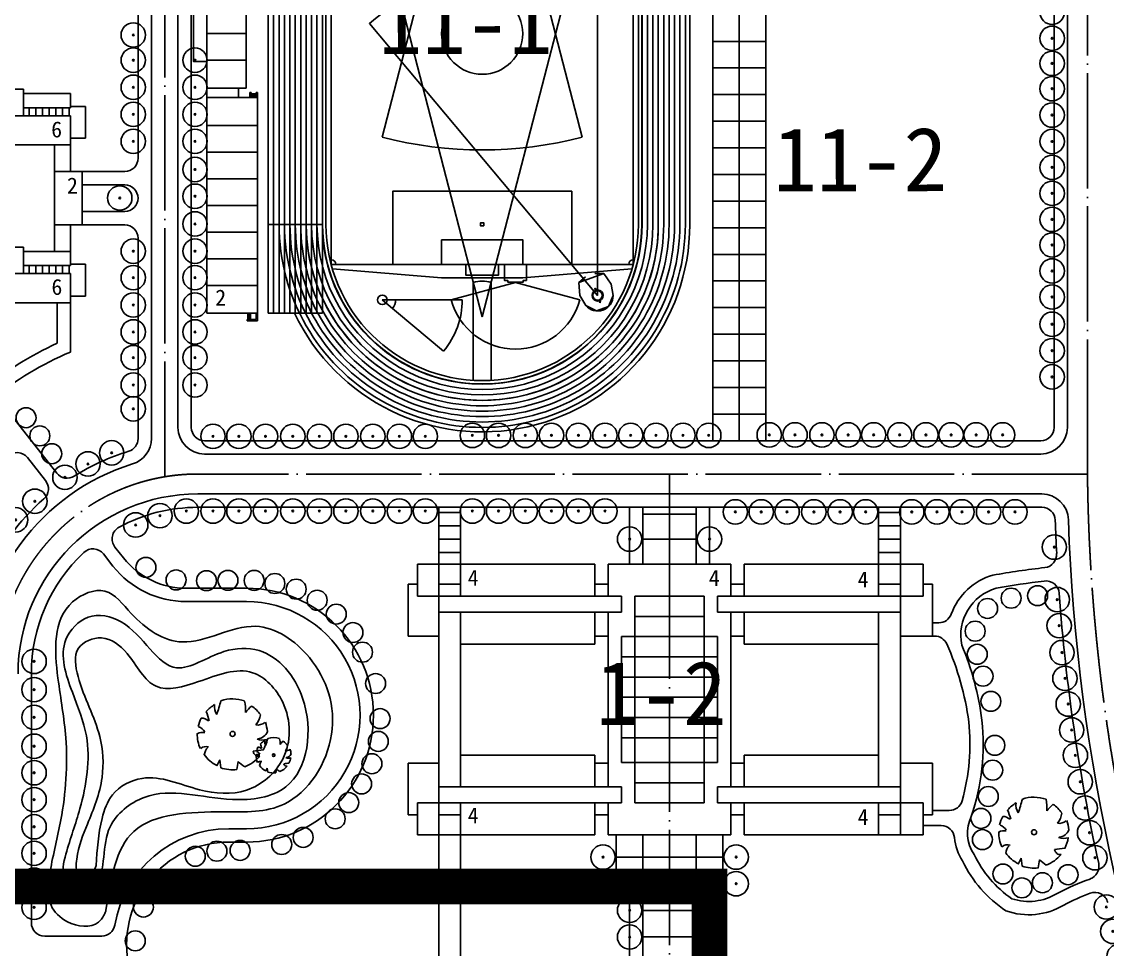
# Model space of a CAD drawing. Extents: x 38883873 to 41204444, y -39183004 to -36939090.
# Drawn here: x 39435874 to 39680428, y -37973120 to -37764092 of the extents above; entities that cross this region are included whole.
import ezdxf

# ---------------------------------------------------------------- set-up
doc = ezdxf.new("R2010")
doc.units = 0
doc.header["$LTSCALE"] = 1000
doc.header["$MEASUREMENT"] = 0
for name, pattern in [('CENT', [15, 13, -1, 0, -1]), ('DASH', [0.35, 0.25, -0.1]), ('DOTE', [2.42, 2, -0.2, 0.02, -0.2])]:
    doc.linetypes.add(name, pattern=pattern)
doc.layers.get('0').update_dxf_attribs({"linetype": 'CONTINUOUS'})
for name, color, linetype in [('1-CEG', 220, 'CONTINUOUS'), ('A-FACE', 4, 'CONTINUOUS'), ('A-LINE', 7, 'CONTINUOUS'), ('DOTE', 1, 'DOTE'), ('PUB_TEXT', 4, 'CONTINUOUS'), ('TREE1', 62, 'CONTINUOUS'), ('人行道', 251, 'CONTINUOUS'), ('体育场', 151, 'CONTINUOUS'), ('玻璃', 167, 'CONTINUOUS'), ('立面1', 131, 'CONTINUOUS'), ('等高线', 250, 'DASH'), ('范围', 7, 'CONTINUOUS'), ('道路中心线', 5, 'CENT')]:
    doc.layers.add(name, color=color, linetype=linetype)
doc.styles.add('-黑体', font='SIMHEI.TTF')
doc.styles.get("Standard").update_dxf_attribs({"font": 'SimSun.ttf', "height": 20})

# ---------------------------------------------------------------- blocks, each defined once
blk = doc.blocks.new('*X4')
at = {"color": 0}
for p, q in [((390976, 216500), (394636, 216500)), ((390976, 216000), (394636, 216000)), ((390976, 215500), (394636, 215500)), ((391250, 216250), (391000, 216250)), ((391250, 215750), (391000, 215750)), ((391250, 215250), (391000, 215250)), ((391625, 216250), (391375, 216250)), ((391625, 215750), (391375, 215750)), ((391625, 215250), (391375, 215250)), ((392000, 216250), (391750, 216250)), ((392000, 215750), (391750, 215750)), ((392000, 215250), (391750, 215250)), ((392375, 216250), (392125, 216250)), ((392375, 215750), (392125, 215750)), ((392375, 215250), (392125, 215250)), ((392750, 216250), (392500, 216250)), ((392750, 215750), (392500, 215750)), ((392750, 215250), (392500, 215250)), ((393125, 216250), (392875, 216250)), ((393125, 215750), (392875, 215750)), ((393125, 215250), (392875, 215250)), ((393500, 216250), (393250, 216250)), ((393500, 215750), (393250, 215750)), ((393500, 215250), (393250, 215250)), ((393875, 216250), (393625, 216250)), ((393875, 215750), (393625, 215750)), ((393875, 215250), (393625, 215250)), ((394250, 216250), (394000, 216250)), ((394250, 215750), (394000, 215750)), ((394250, 215250), (394000, 215250)), ((394625, 216250), (394375, 216250)), ((394625, 215750), (394375, 215750)), ((394625, 215250), (394375, 215250)), ((390976, 215000), (394636, 215000)), ((390976, 214500), (394636, 214500)), ((390976, 214000), (394636, 214000)), ((390976, 213500), (394636, 213500)), ((390976, 213000), (394636, 213000)), ((391250, 214750), (391000, 214750)), ((391250, 214250), (391000, 214250)), ((391250, 213750), (391000, 213750)), ((391250, 213250), (391000, 213250)), ((391625, 214750), (391375, 214750)), ((391625, 214250), (391375, 214250)), ((391625, 213750), (391375, 213750)), ((391625, 213250), (391375, 213250)), ((392000, 214750), (391750, 214750)), ((392000, 214250), (391750, 214250)), ((392000, 213750), (391750, 213750)), ((392000, 213250), (391750, 213250)), ((392375, 214750), (392125, 214750)), ((392375, 214250), (392125, 214250)), ((392375, 213750), (392125, 213750)), ((392375, 213250), (392125, 213250)), ((392750, 214750), (392500, 214750)), ((392750, 214250), (392500, 214250)), ((392750, 213750), (392500, 213750)), ((392750, 213250), (392500, 213250)), ((393125, 214750), (392875, 214750)), ((393125, 214250), (392875, 214250)), ((393125, 213750), (392875, 213750)), ((393125, 213250), (392875, 213250)), ((393500, 214750), (393250, 214750)), ((393500, 214250), (393250, 214250)), ((393500, 213750), (393250, 213750)), ((393500, 213250), (393250, 213250)), ((393875, 214750), (393625, 214750)), ((393875, 214250), (393625, 214250)), ((393875, 213750), (393625, 213750)), ((393875, 213250), (393625, 213250)), ((394250, 214750), (394000, 214750)), ((394250, 214250), (394000, 214250)), ((394250, 213750), (394000, 213750)), ((394250, 213250), (394000, 213250)), ((394625, 214750), (394375, 214750)), ((394625, 214250), (394375, 214250)), ((394625, 213750), (394375, 213750)), ((394625, 213250), (394375, 213250))]:
    blk.add_line(p, q, dxfattribs=at)
blk = doc.blocks.new('whuh')
at = {"layer": '体育场'}
for p, q in [((-297709, 1222780), (-297709, 1087780)), ((-297709, 1222780), (-286158, 1222780)), ((-297709, 1222780), (-297709, 1087780)), ((-296489, 1222780), (-296489, 1087780)), ((-295269, 1222780), (-295269, 1087780)), ((-294049, 1222780), (-294049, 1087780)), ((-292829, 1222780), (-292829, 1087780)), ((-291609, 1222780), (-291609, 1087780)), ((-290389, 1222780), (-290389, 1087780)), ((-289169, 1222780), (-289169, 1087780)), ((-287949, 1222780), (-287949, 1087780)), ((-286729, 1222780), (-286729, 1087780)), ((-285509, 1223581), (-285509, 1087780)), ((-227009, 1210760), (-240822, 1222302)), ((-285509, 1217780), (-297709, 1217780)), ((-272040, 1127427, 0), (-249506, 1214560, 0)), ((-249506, 1214560, 0), (-226972, 1127427, 0)), ((-227009, 1210760), (-245009, 1210723)), ((-285509, 1207780), (-297709, 1207780)), ((-258697, 1205760, 0), (-282986, 1203810, 0)), ((-240321, 1205760, 0), (-258697, 1205760, 0)), ((-216031, 1203807, 0), (-240321, 1205760, 0)), ((-283509, 1202760), (-283509, 1098760)), ((-215509, 1202760), (-283509, 1202760)), ((-215509, 1098760), (-215509, 1202760)), ((-213509, 1193740), (-213509, 1107780)), ((-212289, 1193740), (-212289, 1107780)), ((-211069, 1193740), (-211069, 1107780)), ((-209849, 1193740), (-209849, 1107780)), ((-208629, 1193740), (-208629, 1107780)), ((-207409, 1193740), (-207409, 1107780)), ((-206189, 1193740), (-206189, 1107780)), ((-204969, 1193740), (-204969, 1107780)), ((-203749, 1193740), (-203749, 1107780)), ((-202749, 1193740), (-202749, 1107780)), ((-272040, 1174093, 0), (-249506, 1086960, 0)), ((-249506, 1086960, 0), (-226972, 1174093, 0)), ((-285509, 1107780), (-297709, 1107780)), ((-295269, 1107780), (-285509, 1107780)), ((-284829, 1107780, 0), (-284829, 1107780, 0)), ((-283509, 1098760), (-215509, 1098760)), ((-283246, 1097737, 0), (-258697, 1095760, 0)), ((-258697, 1095760, 0), (-240321, 1095760, 0)), ((-240321, 1095760, 0), (-215772, 1097737, 0)), ((-227765, 1094681, 0), (-222126, 1096733, 0)), ((-227765, 1094681, 0), (-226231, 1095965, 0)), ((-272009, 1090760), (-254009, 1090797)), ((-272009, 1090760), (-258196, 1079218)), ((-297709, 1087780), (-291776, 1087780)), ((-291776, 1087780), (-285509, 1087780))]:
    blk.add_line(p, q, dxfattribs=at)
at = {"layer": '体育场', "elevation": 0}
for points in [[(-285509, 1193740), (-285509, 1107780, 1), (-213509, 1107780), (-213509, 1193740, 1)], [(-285459, 1193740), (-285459, 1107780, 1), (-213559, 1107780), (-213559, 1193740, 1)], [(-284709, 1193740), (-284709, 1107780, 1), (-214309, 1107780), (-214309, 1193740, 1)], [(-223509, 1171760, 0.176327), (-274932, 1153043), (-223509, 1091760)]]:
    blk.add_lwpolyline(points, format="xyb", close=True, dxfattribs=at)
for points in [[(-251509, 1228843), (-251509, 1206815, 0.1272161), (-247503, 1206815)], [(-264316, 1226993, 0.2473723), (-280533, 1218446, 0.1697297), (-289169, 1193740), (-289169, 1107780, 1), (-209849, 1107780), (-209849, 1193740)], [(-234702, 1226993), (-264316, 1226993, 0.1732643)], [(-209849, 1193740, 0.1697297), (-218485, 1218446, 0.2473723), (-234702, 1226993)], [(-221324, 1216110, 0.2527207), (-234702, 1223333), (-264316, 1223333, 0.2527207), (-277694, 1216110, 0.0154005), (-278309, 1215340, 0.1622777), (-285509, 1193740), (-285509, 1107780, 1), (-213509, 1107780), (-213509, 1193740)], [(-213509, 1193740, 0.1622777), (-220709, 1215340, 0.1622777)], [(-251509, 1072637), (-251509, 1094705, -0.1272161), (-247503, 1094705)]]:
    blk.add_lwpolyline(points, format="xyb", dxfattribs=at)
for points in [[(-247509, 1206815), (-247509, 1228843)], [(-248520, 1210742), (-263009, 1206860), (-277498, 1210742)], [(-253169, 1202760), (-253169, 1205200), (-245849, 1205200), (-245849, 1202760)], [(-229349, 1202760), (-229349, 1186260), (-269669, 1186260), (-269669, 1202760)], [(-240349, 1202760), (-240349, 1197260), (-258669, 1197260), (-258669, 1202760)], [(-240349, 1098760), (-240349, 1104260), (-258669, 1104260), (-258669, 1098760)], [(-227765, 1094681), (-227509, 1091760), (-226190, 1089510), (-223748, 1088268), (-221082, 1089239), (-220009, 1091760), (-220445, 1094331), (-222126, 1096733), (-224126, 1096731)], [(-227520, 1090778), (-242009, 1094660), (-256498, 1090778)], [(-247509, 1094705), (-247509, 1072637)], [(-223803, 1092787), (-224006, 1093346), (-224147, 1093294), (-223944, 1092735)], [(-223074, 1090785), (-222871, 1090226), (-223012, 1090174), (-223215, 1090733)]]:
    blk.add_lwpolyline(points, dxfattribs=at)
for points in [[(-258669, 1226993), (-255009, 1226993), (-255009, 1223333), (-258669, 1223333)], [(-239509, 1095160), (-239509, 1098760), (-244509, 1098760), (-244509, 1095160), (-243759, 1095160), (-243759, 1094760), (-240259, 1094760), (-240259, 1095160)]]:
    blk.add_lwpolyline(points, close=True, dxfattribs=at)
at = {"layer": '体育场'}
for points in [[(-265509, 1206360), (-265509, 1202760), (-260509, 1202760), (-260509, 1206360), (-261259, 1206360), (-261259, 1206760), (-264759, 1206760), (-264759, 1206360)], [(-249159, 1194090), (-249159, 1193390), (-249859, 1193390), (-249859, 1194090)], [(-249159, 1107430), (-249159, 1108130), (-249859, 1108130), (-249859, 1107430)]]:
    blk.add_lwpolyline(points, close=True, dxfattribs=at)
for points in [[(-229349, 1098760), (-229349, 1115260), (-269669, 1115260), (-269669, 1098760)], [(-253169, 1098760), (-253169, 1096320), (-245849, 1096320), (-245849, 1098760)]]:
    blk.add_lwpolyline(points, dxfattribs=at)
for centre, radius in [((-227009, 1210760), 1068), ((-249509, 1150760), 9150), ((-272009, 1090760), 1068), ((-223509, 1091760), 1250), ((-223509, 1091760), 1068), ((-223509, 1091760), 1068), ((-223509, 1091760), 1068)]:
    blk.add_circle(centre, radius, dxfattribs=at)
for centre, radius, start, end in [((-249509, 1193740), 46760, 0.00026, 141.60754), ((-249509, 1193740), 45760, 359.99993, 179.99993), ((-249509, 1193740), 44540, 359.99993, 179.99993), ((-249509, 1193740), 43320, 359.99993, 179.99993), ((-249509, 1193740), 42100, 359.99993, 179.99993), ((-249509, 1193740), 40880, 359.99993, 179.99993), ((-249509, 1193740), 39660, 359.99993, 179.99993), ((-249509, 1193740), 38440, 359.99993, 179.99993), ((-249509, 1193740), 37220, 359.99993, 179.99993), ((-263009, 1206860), 15000, 14.99993, 164.99993), ((-227009, 1210760), 18000, 140.11858, 180.11858), ((-233509, 1205740), 16000, 36.86982, 40.39907), ((-283509, 1202760), 1000, 269.99993, 359.99993), ((-215509, 1202760), 1000, 179.99993, 269.99993), ((-249506, 1086960, 0), 90000, 75.50007, 104.50007), ((-249506, 1214560, 0), 90000, 255.49993, 284.49993), ((-249509, 1107780), 45760, 179.99993, 359.99993), ((-249509, 1107780), 44540, 179.99993, 359.99993), ((-249509, 1107780), 43320, 179.99993, 359.99993), ((-249509, 1107780), 46760, 205.32262, 359.99993), ((-249509, 1107780), 42100, 179.99993, 359.99993), ((-249509, 1107780), 40880, 179.99993, 359.99993), ((-249509, 1107780), 39660, 179.99993, 359.99993), ((-249509, 1107780), 38440, 179.99993, 359.99993), ((-249509, 1107780), 37220, 179.99993, 359.99993), ((-249509, 1107780), 36000, 179.99993, 359.99993), ((-283509, 1098760), 1000, 359.99993, 89.99993), ((-215509, 1098760), 1000, 89.99993, 179.99993), ((-272009, 1090760), 3000, 320.11858, 0.11858), ((-272009, 1090760), 18000, 320.11858, 0.11858), ((-242009, 1094660, 0), 15000, 195.00007, 345.00007), ((-223509, 1091760, 0), 3500, 220, 0)]:
    blk.add_arc(centre, radius, start, end, dxfattribs=at)
at = {"layer": '体育场', "rotation": 359.9999262019405}
blk.add_blockref('*X4', (-649645, 1010379), dxfattribs=at)
blk = doc.blocks.new('333')
at = {"layer": '立面1', "linetype": 'Continuous', "ltscale": 10}
for p, q in [((-291247, 1069561), (-280647, 1069561)), ((-291247, 1069561), (-291247, 1066361)), ((-280647, 1070561), (-277847, 1070561)), ((-280647, 1064561), (-280647, 1070561)), ((-277847, 1064561), (-277847, 1070561)), ((-277847, 1069561), (-267247, 1069561)), ((-267247, 1069561), (-267247, 1066361)), ((-249847, 1069561), (-260447, 1069561)), ((-260447, 1069561), (-260447, 1066361)), ((-247047, 1070561), (-249847, 1070561)), ((-249847, 1064561), (-249847, 1070561)), ((-247047, 1064561), (-247047, 1070561)), ((-236447, 1069561), (-247047, 1069561)), ((-236447, 1069561), (-236447, 1066361)), ((-294647, 1066661), (-294647, 1059461)), ((-291247, 1066661), (-294647, 1066661)), ((-280647, 1066361), (-291247, 1066361)), ((-290947, 1066361), (-290947, 1064561)), ((-289447, 1066361), (-289447, 1064561)), ((-287947, 1066361), (-287947, 1064561)), ((-286447, 1066361), (-286447, 1064561)), ((-284947, 1066361), (-284947, 1064561)), ((-283447, 1066361), (-283447, 1064561)), ((-281947, 1066361), (-281947, 1064561)), ((-267247, 1066361), (-277847, 1066361)), ((-276547, 1066361), (-276547, 1064561)), ((-275047, 1066361), (-275047, 1064561)), ((-273547, 1066361), (-273547, 1064561)), ((-272047, 1066361), (-272047, 1064561)), ((-270547, 1066361), (-270547, 1064561)), ((-269047, 1066361), (-269047, 1064561)), ((-267547, 1066361), (-267547, 1064561)), ((-260447, 1066661), (-267247, 1066661)), ((-260447, 1066361), (-249847, 1066361)), ((-260147, 1066361), (-260147, 1064561)), ((-258647, 1066361), (-258647, 1064561)), ((-257147, 1066361), (-257147, 1064561)), ((-255647, 1066361), (-255647, 1064561)), ((-254147, 1066361), (-254147, 1064561)), ((-252647, 1066361), (-252647, 1064561)), ((-251147, 1066361), (-251147, 1064561)), ((-247047, 1066361), (-236447, 1066361)), ((-245747, 1066361), (-245747, 1064561)), ((-244247, 1066361), (-244247, 1064561)), ((-242747, 1066361), (-242747, 1064561)), ((-241247, 1066361), (-241247, 1064561)), ((-239747, 1066361), (-239747, 1064561)), ((-238247, 1066361), (-238247, 1064561)), ((-236747, 1066361), (-236747, 1064561)), ((-236447, 1066661), (-233047, 1066661)), ((-233047, 1066661), (-233047, 1059461)), ((-267247, 1064561), (-291247, 1064561)), ((-291247, 1064561), (-291247, 1051961)), ((-267247, 1064561), (-267247, 1057961)), ((-260447, 1064561), (-236447, 1064561)), ((-260447, 1064561), (-260447, 1057961)), ((-236447, 1064561), (-236447, 1051961)), ((-291247, 1059461), (-294647, 1059461)), ((-260447, 1059461), (-267247, 1059461)), ((-236447, 1059461), (-233047, 1059461)), ((-291247, 1057961), (-267247, 1057961)), ((-287647, 1057961), (-287647, 1033961)), ((-236447, 1057961), (-260447, 1057961)), ((-240047, 1057961), (-240047, 1033961)), ((-293897, 1051961), (-293897, 1039961)), ((-287647, 1051961), (-293897, 1051961)), ((-240047, 1051961), (-233797, 1051961)), ((-233797, 1051961), (-233797, 1039961)), ((-287647, 1039961), (-293897, 1039961)), ((-291247, 1039961), (-291247, 1030761)), ((-240047, 1039961), (-233797, 1039961)), ((-236447, 1039961), (-236447, 1030761)), ((-280647, 1034961), (-277847, 1034961)), ((-280647, 1028961), (-280647, 1034961)), ((-277847, 1028961), (-277847, 1034961)), ((-247047, 1034961), (-249847, 1034961)), ((-249847, 1028961), (-249847, 1034961)), ((-247047, 1028961), (-247047, 1034961)), ((-291247, 1033961), (-280647, 1033961)), ((-277847, 1033961), (-267247, 1033961)), ((-267247, 1033961), (-267247, 1030761)), ((-249847, 1033961), (-260447, 1033961)), ((-260447, 1033961), (-260447, 1030761)), ((-236447, 1033961), (-247047, 1033961)), ((-294647, 1031061), (-294647, 1023861)), ((-291247, 1031061), (-294647, 1031061)), ((-280647, 1030761), (-291247, 1030761)), ((-290947, 1030761), (-290947, 1028961)), ((-289447, 1030761), (-289447, 1028961)), ((-287947, 1030761), (-287947, 1028961)), ((-286447, 1030761), (-286447, 1028961)), ((-284947, 1030761), (-284947, 1028961)), ((-283447, 1030761), (-283447, 1028961)), ((-281947, 1030761), (-281947, 1028961)), ((-267247, 1030761), (-277847, 1030761)), ((-276547, 1030761), (-276547, 1028961)), ((-275047, 1030761), (-275047, 1028961)), ((-273547, 1030761), (-273547, 1028961)), ((-272047, 1030761), (-272047, 1028961)), ((-270547, 1030761), (-270547, 1028961)), ((-269047, 1030761), (-269047, 1028961)), ((-267547, 1030761), (-267547, 1028961)), ((-260447, 1031061), (-267247, 1031061)), ((-260447, 1030761), (-249847, 1030761)), ((-260147, 1030761), (-260147, 1028961)), ((-258647, 1030761), (-258647, 1028961)), ((-257147, 1030761), (-257147, 1028961)), ((-255647, 1030761), (-255647, 1028961)), ((-254147, 1030761), (-254147, 1028961)), ((-252647, 1030761), (-252647, 1028961)), ((-251147, 1030761), (-251147, 1028961)), ((-247047, 1030761), (-236447, 1030761)), ((-245747, 1030761), (-245747, 1028961)), ((-244247, 1030761), (-244247, 1028961)), ((-242747, 1030761), (-242747, 1028961)), ((-241247, 1030761), (-241247, 1028961)), ((-239747, 1030761), (-239747, 1028961)), ((-238247, 1030761), (-238247, 1028961)), ((-236747, 1030761), (-236747, 1028961)), ((-236447, 1031061), (-233047, 1031061)), ((-233047, 1031061), (-233047, 1023861)), ((-267247, 1028961), (-291247, 1028961)), ((-291247, 1028961), (-291247, 1022361)), ((-267247, 1028961), (-267247, 1022361)), ((-260447, 1028961), (-236447, 1028961)), ((-260447, 1028961), (-260447, 1022361)), ((-236447, 1028961), (-236447, 1022361)), ((-291247, 1023861), (-294647, 1023861)), ((-291247, 1022361), (-267247, 1022361)), ((-260447, 1023861), (-267247, 1023861)), ((-236447, 1022361), (-260447, 1022361)), ((-236447, 1023861), (-233047, 1023861))]:
    blk.add_line(p, q, dxfattribs=at)
blk = doc.blocks.new('ddijd')
at = {"layer": '立面1', "linetype": 'Continuous', "ltscale": 10}
for p, q in [((520955, 1222780), (520955, 1165180, 0)), ((520955, 1222780), (532335, 1222780)), ((520955, 1087740), (520955, 1222780)), ((532335, 1224480, 0), (530045, 1224480, 0)), ((530045, 1224180, 0), (530045, 1224480, 0)), ((530045, 1224180), (530045, 1224480)), ((530045, 1224480), (532335, 1224480)), ((532035, 1224180, 0), (530045, 1224180, 0)), ((530175, 1224180), (530045, 1224180)), ((530175, 1222780, 0), (530175, 1224180, 0)), ((530175, 1222780), (530175, 1224180)), ((530475, 1222780, 0), (530475, 1224180, 0)), ((530775, 1222780, 0), (530775, 1224180, 0)), ((532035, 1224180, 0), (532035, 1222780)), ((532335, 1224480, 0), (532335, 1164040, 0)), ((520955, 1216480), (532335, 1216480)), ((520955, 1210480), (532335, 1210480)), ((520955, 1204480), (532335, 1204480)), ((520955, 1198480), (532335, 1198480)), ((520955, 1192480), (532335, 1192480)), ((520955, 1186480), (532335, 1186480)), ((520955, 1180480), (532335, 1180480)), ((520955, 1174480), (532335, 1174480)), ((520955, 1168480), (532335, 1168480)), ((531035, 1165180, 0), (520955, 1165180, 0)), ((532335, 1165180), (520955, 1165180)), ((528065, 1163060), (528065, 1165180, 0)), ((530635, 1165180, 0), (530635, 1164040, 0)), ((530935, 1165180, 0), (532035, 1165180, 0)), ((530935, 1165180, 0), (530935, 1164040, 0)), ((530935, 1164900, 0), (532035, 1164900, 0)), ((530935, 1164620, 0), (532035, 1164620, 0)), ((530935, 1164340, 0), (532035, 1164340, 0)), ((532035, 1165180, 0), (532035, 1164040, 0)), ((532335, 1165180, 0), (532135, 1165180, 0)), ((529815, 1163060, 0), (520955, 1163060, 0)), ((529815, 1138460, 0), (529815, 1163060, 0)), ((530635, 1164040, 0), (530935, 1164040, 0)), ((532035, 1164040, 0), (532335, 1164040, 0)), ((529815, 1156760, 0), (520955, 1156760, 0)), ((529815, 1150760, 0), (520955, 1150760, 0)), ((529815, 1144760, 0), (520955, 1144760, 0)), ((529815, 1138460, 0), (520955, 1138460, 0)), ((528065, 1138460, 0), (528065, 1136340, 0)), ((530635, 1136340, 0), (530635, 1137480, 0)), ((530635, 1137480, 0), (530935, 1137480, 0)), ((530935, 1136340, 0), (530935, 1137480, 0)), ((530935, 1137180, 0), (532035, 1137180, 0)), ((532035, 1136340, 0), (532035, 1137480, 0)), ((532035, 1137480, 0), (532335, 1137480, 0)), ((532335, 1086040, 0), (532335, 1137480, 0)), ((531035, 1136340, 0), (520955, 1136340, 0)), ((532335, 1136340), (520955, 1136340)), ((530935, 1136900, 0), (532035, 1136900, 0)), ((530935, 1136620, 0), (532035, 1136620, 0)), ((530935, 1136340, 0), (532035, 1136340, 0)), ((532335, 1136340, 0), (532135, 1136340, 0)), ((520955, 1130040), (532335, 1130040)), ((520955, 1124040), (532335, 1124040)), ((520955, 1118040), (532335, 1118040)), ((520955, 1112040), (532335, 1112040)), ((520955, 1106040), (532335, 1106040)), ((520955, 1100040), (532335, 1100040)), ((520955, 1094040), (532335, 1094040)), ((520955, 1087740), (532335, 1087740)), ((532035, 1086340, 0), (530045, 1086340, 0)), ((530045, 1086340, 0), (530045, 1086040, 0)), ((530175, 1086340), (530045, 1086340)), ((530045, 1086340), (530045, 1086040)), ((532335, 1086040, 0), (530045, 1086040, 0)), ((530045, 1086040), (532335, 1086040)), ((530175, 1087740, 0), (530175, 1086340, 0)), ((530175, 1087740), (530175, 1086340)), ((530475, 1087740, 0), (530475, 1086340, 0)), ((530775, 1087740, 0), (530775, 1086340, 0)), ((532035, 1086340, 0), (532035, 1087740))]:
    blk.add_line(p, q, dxfattribs=at)
at = {"layer": '立面1', "linetype": 'Continuous', "ltscale": 10, "elevation": 0}
blk.add_lwpolyline([(520955, 1144460), (517955, 1144460), (517955, 1157060), (520955, 1157060)], dxfattribs=at)
blk = doc.blocks.new('sihwie')
at = {"layer": '立面1'}
for p, q in [((487213, 1085836), (487213, 1076735)), ((490213, 1085836), (490213, 1074777)), ((445419, 1056461), (445419, 1051961)), ((445419, 1051961), (456943, 1051961)), ((444669, 1048961), (458495, 1048961))]:
    blk.add_line(p, q, dxfattribs=at)
for radius, start, end in [(76500, 114.48546, 144.11068), (73500, 112.98953, 145.29632)]:
    blk.add_arc((518919, 1007115), radius, start, end, dxfattribs=at)
blk = doc.blocks.new('sdji')
at = {"linetype": 'Continuous', "ltscale": 10}
for radius in [2750, 184]:
    blk.add_circle((512091, 867961), radius, dxfattribs=at)
blk = doc.blocks.new('sij')
at = {"layer": 'TREE1', "linetype": 'Continuous', "ltscale": 10}
blk.add_circle((327690, 1006813), 2250, dxfattribs=at)
blk = doc.blocks.new('M_F13')
for p, q in [((-515, 179), (-397, 193)), ((-484, 239), (-484, 239)), ((-397, 193), (-484, 239))]:
    blk.add_line(p, q)
blk.add_circle((-3, 3), 38.2)
for centre, radius, start, end in [((-8, 3), 532, 89.3321, 114.3856), ((-175, 449), 193, 352.0775, 26.6128), ((-85, 589), 202, 304.1868, 338.5411), ((-8, 3), 531, 62.8767, 77.7021), ((-8, 3), 527, 126.0751, 153.6245), ((-356, 208), 224, 48.5203, 80.5151), ((-325, 399), 130, 343.6555, 39.76), ((80, 476), 154, 315.8454, 359.7651), ((-244, 1929), 1632, 285.4397, 290.7099), ((-8, 3), 523, 31.4098, 49.4752), ((-8, 3), 537, 160.8426, 187.275), ((412, 44), 234, 83.5323, 121.6544), ((959, 2091), 1965, 250.0865, 256.3451), ((-8, 3), 534, 340.3307, 19.43), ((-610, -942), 880, 77.3728, 85.4649), ((-5, -500), 587, 134.7782, 147.3315), ((-8, 3), 524, 200.8103, 231.4392), ((-251, -396), 87.2, 97.741, 188.8107), ((-1350, -519), 1108, 2.9465, 10.9238), ((-8, 3), 514, 305.394, 326.2464), ((358, 465), 656, 266.7455, 282.0146), ((0, -631), 545, 39.6536, 53.993), ((-8, 3), 522, 243.1498, 261.8356), ((125, -442), 220, 160.6009, 199.3991), ((100, -357), 178, 186.1912, 248.4952), ((-8, 3), 527, 274.7236, 290.3277), ((296, -376), 163, 170.6314, 220.6278), ((325, -118), 300, 230.4582, 263.1093)]:
    blk.add_arc(centre, radius, start, end)
at = {"width": 0.8, "flags": 9}
for tag, p in [('XSIZE', (-62, 12)), ('YSIZE', (9, 6))]:
    blk.add_attdef(tag, p, '', height=0.2, dxfattribs=at)

msp = doc.modelspace()

# ---------------------------------------------------------------- linework, layer by layer
at = {"layer": 'A-FACE'}
for p, q in [((39465081, -37858019), (39465081, -37678040)), ((39471081, -37855520), (39471081, -37678040)), ((39671444, -37855520), (39671444, -37678040)), ((39665444, -37861520), (39477081, -37861520)), ((39665678, -37870520), (39475547, -37870520))]:
    msp.add_line(p, q, dxfattribs=at)
for centre, radius, start, end in [((39477081, -37855520), 6000, 180, 270), ((39665444, -37855520), 6000, 270, 0), ((39459081, -37858019), 6000, 287.25816, 0), ((39475547, -37911020), 49500, 107.25816, 180.00004), ((39475547, -37911020), 40500, 90, 180), ((39665678, -37876520), 6000, 1.97209, 90), ((40095923, -37861705), 424500, 181.97209, 225)]:
    msp.add_arc(centre, radius, start, end, dxfattribs=at)
at = {"layer": '人行道'}
for p, q in [((39591534, -37858520), (39591534, -37675040)), ((39597534, -37858520), (39597534, -37675040)), ((39603534, -37858520), (39603534, -37675040)), ((39474081, -37855520), (39474081, -37678040)), ((39668444, -37855520), (39668444, -37678040)), ((39462081, -37794866), (39462081, -37741666)), ((39603534, -37768520), (39591534, -37768520)), ((39603534, -37774520), (39591534, -37774520)), ((39603534, -37780520), (39591534, -37780520)), ((39603534, -37786520), (39591534, -37786520)), ((39603534, -37792520), (39591534, -37792520)), ((39449490, -37797866), (39459081, -37797866)), ((39603534, -37798520), (39591534, -37798520)), ((39449490, -37800866), (39459081, -37800866)), ((39462081, -37803866), (39462081, -37803866)), ((39603534, -37804520), (39591534, -37804520)), ((39449490, -37806866), (39459081, -37806866)), ((39449490, -37809866), (39459081, -37809866)), ((39603534, -37810520), (39591534, -37810520)), ((39462081, -37858019), (39462081, -37812866)), ((39603534, -37816520), (39591534, -37816520)), ((39603534, -37822520), (39591534, -37822520)), ((39603534, -37828520), (39591534, -37828520)), ((39603534, -37834520), (39591534, -37834520)), ((39603534, -37840520), (39591534, -37840520)), ((39603534, -37846520), (39591534, -37846520)), ((39603534, -37852520), (39591534, -37852520)), ((39665444, -37858520), (39477081, -37858520)), ((39581820, -37886341), (39581820, -37868687)), ((39665699, -37873520), (39475547, -37873520)), ((39529820, -37886341), (39529820, -37873520)), ((39534720, -37886341), (39534720, -37873520)), ((39572820, -37886341), (39572820, -37873520)), ((39575820, -37886341), (39575820, -37873520)), ((39587820, -37886341), (39587820, -37873520)), ((39590820, -37886341), (39590820, -37873520)), ((39628920, -37886341), (39628920, -37873520)), ((39633820, -37886341), (39633820, -37873520)), ((39534720, -37874687), (39529820, -37874687)), ((39587820, -37875033), (39575820, -37875033)), ((39628920, -37874687), (39633820, -37874687)), ((39534720, -37877687), (39529820, -37877687)), ((39628920, -37877687), (39633820, -37877687)), ((39534720, -37880687), (39529820, -37880687)), ((39587820, -37880687), (39575820, -37880687)), ((39628920, -37880687), (39633820, -37880687)), ((39534720, -37883687), (39529820, -37883687)), ((39628920, -37883687), (39633820, -37883687)), ((39438047, -37967148), (39438047, -37911020)), ((39569820, -37958341), (39569820, -37947341)), ((39575820, -38036341), (39575820, -37947341)), ((39587820, -38036341), (39587820, -37947341)), ((39593820, -37958341), (39593820, -37947341)), ((39593820, -37952341), (39569820, -37952341)), ((39593820, -37958341), (39569820, -37958341)), ((39572820, -38000341), (39572820, -37958341)), ((39590820, -38000341), (39590820, -37958341)), ((39587820, -37964341), (39575820, -37964341)), ((39587820, -37970341), (39575820, -37970341))]:
    msp.add_line(p, q, dxfattribs=at)
at = {"layer": '人行道', "linetype": 'Continuous'}
for p, q in [((39430073, -37848443), (39443762, -37865821)), ((39437188, -37862324), (39441254, -37867485)), ((39456880, -37882475), (39458794, -37884904)), ((39454279, -37884021), (39456438, -37886761)), ((39472934, -37891766), (39486513, -37891766)), ((39472934, -37894766), (39486513, -37894766)), ((39486513, -37945962), (39482509, -37945962))]:
    msp.add_line(p, q, dxfattribs=at)
at = {"layer": '人行道', "linetype": 'Continuous', "ltscale": 10}
for p, q in [((39641020, -37899541), (39642465, -37899541)), ((39641020, -37902541), (39641520, -37902541)), ((39641020, -37941841), (39644844, -37941841)), ((39638920, -37945241), (39643007, -37945241)), ((39486513, -37948962), (39482509, -37948962)), ((39453911, -37970148), (39441047, -37970148))]:
    msp.add_line(p, q, dxfattribs=at)
at = {"layer": '人行道'}
for centre, radius, start, end in [((40437444, -37706090), 767000, 210.10706, 210.10706), ((39459081, -37794866), 3000, 270, 0), ((39459081, -37803866), 3000, 0, 90), ((39459081, -37803866), 3000, 270, 0), ((39459081, -37812866), 3000, 360, 90), ((39477081, -37855520), 3000, 180, 270), ((39665444, -37855520), 3000, 270, 0), ((39475547, -37911020), 37500, 90, 118.21225), ((39665699, -37876520), 3000, 1.97469, 90), ((40095944, -37861686), 427500, 181.97469, 182.987), ((39475547, -37911020), 37500, 133.2162, 179.99997), ((40095944, -37861686), 427500, 184.1867, 192.44362)]:
    msp.add_arc(centre, radius, start, end, dxfattribs=at)
at = {"layer": '人行道', "linetype": 'Continuous'}
for centre, radius, start, end in [((39459081, -37858019), 3000, 287.25816, 0), ((39434832, -37864180), 3000, 38.22766, 134.10521), ((39475547, -37911020), 52500, 107.25816, 122.02139), ((39446118, -37863964), 3000, 218.22766, 302.02139), ((39438897, -37869342), 3000, 311.32624, 38.22766), ((39475547, -37911020), 52500, 131.32624, 180.00004), ((39459237, -37880618), 3000, 118.21225, 218.22766), ((39451923, -37885877), 3000, 38.22766, 133.2162), ((39472934, -37873766), 18000, 218.22766, 270), ((39472934, -37873766), 21000, 218.22766, 270), ((39486513, -37920364), 28598, 270, 90), ((39486513, -37920364), 25598, 269.99998, 90), ((39441047, -37967148), 3000, 180, 270)]:
    msp.add_arc(centre, radius, start, end, dxfattribs=at)
at = {"layer": '人行道', "linetype": 'Continuous', "ltscale": 10}
for centre, radius, start, end in [((39666028, -37884119), 3000, 276.69995, 2.987), ((39690793, -38094933), 209264, 96.69995, 99.93772), ((39658586, -37902418), 14159, 106.01907, 159.97023), ((39690793, -38094933), 206264, 96.83793, 99.89097), ((39666592, -37893115), 3000, 4.1867, 96.83793), ((39658586, -37902418), 11159, 106.79177, 191.11637), ((39642465, -37896541), 3000, 270, 339.97023), ((39641520, -37905541), 3000, 24.09725, 90), ((39586601, -37930105), 63162, 7.49272, 24.09725), ((39586601, -37930105), 66162, 7.4584, 22.70243), ((39601724, -37926839), 47759, 344.44513, 5.9737), ((39601724, -37926839), 50759, 341.24286, 6.01876), ((39644844, -37938841), 3000, 270, 344.44513), ((39657604, -37946887), 8659, 154.51326, 214.05128), ((39482509, -37971962), 26000, 90, 170.44535), ((39643007, -37948241), 3000, 5.30179, 90), ((39482509, -37971962), 23000, 90, 193.16181), ((39657604, -37946887), 11659, 185.30179, 212.8568), ((39673011, -37941115), 24954, 205.18775, 235.7117), ((39673011, -37941115), 27954, 205.64217, 236.56339), ((39675557, -37954449), 3000, 289.37666, 12.44362), ((39694211, -38007490), 53225, 109.37666, 118.10351), ((39662752, -37950088), 12249, 251.92926, 301.42572), ((39694211, -38007490), 50225, 110.58941, 118.01113), ((39677603, -37963281), 3000, 13.65023, 110.58941), ((39662752, -37950088), 15249, 250.28324, 301.07623), ((39453911, -37967148), 3000, 270, 350.44535)]:
    msp.add_arc(centre, radius, start, end, dxfattribs=at)
at = {"layer": '立面1', "linetype": 'Continuous', "ltscale": 10}
for p, q in [((39525020, -37886341), (39525020, -37893541)), ((39565020, -37886341), (39525020, -37886341)), ((39529820, -37886341), (39529820, -37982541)), ((39534720, -37886341), (39534720, -37893541)), ((39565020, -37886341), (39565020, -37893541)), ((39568020, -37886341), (39595620, -37886341)), ((39568020, -37893541), (39568020, -37886341)), ((39595620, -37893541), (39595620, -37886341)), ((39598620, -37886341), (39598620, -37893541)), ((39598620, -37886341), (39638920, -37886341)), ((39628920, -37886341), (39628920, -37893541)), ((39633820, -37886341), (39633820, -37947341)), ((39638920, -37886341), (39638920, -37893541)), ((39522920, -37890841), (39522920, -37902541)), ((39522920, -37890841), (39525020, -37890841)), ((39529820, -37890841), (39534720, -37890841)), ((39568020, -37890841), (39565020, -37890841)), ((39598620, -37890841), (39595620, -37890841)), ((39633820, -37890841), (39628920, -37890841)), ((39641020, -37890841), (39638920, -37890841)), ((39641020, -37890841), (39641020, -37902541)), ((39571020, -37893541), (39525020, -37893541)), ((39571020, -37897141), (39571020, -37893541)), ((39574020, -37940141), (39574020, -37893541)), ((39589620, -37893541), (39574020, -37893541)), ((39589620, -37940141), (39589620, -37893541)), ((39633520, -37893541), (39592620, -37893541)), ((39592620, -37893541), (39638920, -37893541)), ((39592620, -37897141), (39592620, -37893541)), ((39571020, -37897141), (39529820, -37897141)), ((39534720, -37897141), (39534720, -37936541)), ((39565020, -37897141), (39565020, -37904341)), ((39568020, -37936541), (39568020, -37897141)), ((39589620, -37898101), (39574020, -37898101)), ((39633820, -37897141), (39592620, -37897141)), ((39592620, -37897141), (39633520, -37897141)), ((39595620, -37936541), (39595620, -37897141)), ((39598620, -37897141), (39598620, -37904341)), ((39628920, -37897141), (39628920, -37936541)), ((39522920, -37902541), (39529820, -37902541)), ((39568020, -37902541), (39565020, -37902541)), ((39571020, -37931021), (39571020, -37902661)), ((39592620, -37902661), (39571020, -37902661)), ((39592620, -37931021), (39592620, -37902661)), ((39595620, -37902541), (39598620, -37902541)), ((39641020, -37902541), (39633820, -37902541)), ((39565020, -37904341), (39534720, -37904341)), ((39598620, -37904341), (39628920, -37904341)), ((39592620, -37907221), (39571020, -37907221)), ((39592620, -37911781), (39571020, -37911781)), ((39592620, -37916341), (39571020, -37916341)), ((39592620, -37920901), (39571020, -37920901)), ((39592620, -37925461), (39571020, -37925461)), ((39565020, -37929341), (39534720, -37929341)), ((39565020, -37936541), (39565020, -37929341)), ((39598620, -37929341), (39628920, -37929341)), ((39598620, -37936541), (39598620, -37929341)), ((39522920, -37931141), (39529820, -37931141)), ((39522920, -37942841), (39522920, -37931141)), ((39568020, -37931141), (39565020, -37931141)), ((39592620, -37931021), (39571020, -37931021)), ((39595620, -37931141), (39598620, -37931141)), ((39641020, -37931141), (39633820, -37931141)), ((39641020, -37942841), (39641020, -37931141)), ((39571020, -37936541), (39529820, -37936541)), ((39571020, -37940141), (39571020, -37936541)), ((39589620, -37935581), (39574020, -37935581)), ((39633820, -37936541), (39592620, -37936541)), ((39592620, -37940141), (39592620, -37936541)), ((39592620, -37936541), (39633520, -37936541)), ((39525020, -37947341), (39525020, -37940141)), ((39571020, -37940141), (39525020, -37940141)), ((39534720, -37940141), (39534720, -37978641)), ((39565020, -37947341), (39565020, -37940141)), ((39568020, -37947341), (39568020, -37940141)), ((39589620, -37940141), (39574020, -37940141)), ((39633520, -37940141), (39592620, -37940141)), ((39592620, -37940141), (39638920, -37940141)), ((39595620, -37947341), (39595620, -37940141)), ((39598620, -37947341), (39598620, -37940141)), ((39628920, -37947341), (39628920, -37940141)), ((39638920, -37947341), (39638920, -37940141)), ((39522920, -37942841), (39525020, -37942841)), ((39529820, -37942841), (39534720, -37942841)), ((39568020, -37942841), (39565020, -37942841)), ((39598620, -37942841), (39595620, -37942841)), ((39633820, -37942841), (39628920, -37942841)), ((39641020, -37942841), (39638920, -37942841)), ((39565020, -37947341), (39525020, -37947341)), ((39595620, -37947341), (39568020, -37947341)), ((39598620, -37947341), (39638920, -37947341))]:
    msp.add_line(p, q, dxfattribs=at)
at = {"layer": '等高线', "linetype": 'Continuous', "ltscale": 10}
for points in [[(39454858, -37964311), (39461139, -37946547), (39481305, -37942166), (39494982, -37940414), (39505679, -37924642), (39500679, -37907385), (39488557, -37900337), (39472027, -37903861), (39460566, -37897474), (39454616, -37892408), (39447342, -37894830), (39444037, -37912011), (39445800, -37925447), (39444698, -37943949), (39442273, -37955622), (39442485, -37963174), (39446163, -37966917), (39453186, -37966984), (39454590, -37965046), (39454858, -37964311)], [(39446098, -37959572), (39448162, -37961509), (39450517, -37961509), (39452685, -37959249), (39455795, -37945499), (39463437, -37938901), (39483333, -37939353), (39495390, -37936491), (39499160, -37916563), (39489351, -37905821), (39481420, -37906030), (39470776, -37909680), (39458306, -37899349), (39450830, -37898300), (39445846, -37903281), (39447289, -37915209), (39450436, -37925040), (39448994, -37941424), (39445846, -37951648), (39445321, -37957547), (39446098, -37959572)], [(39452632, -37954223), (39453977, -37943616), (39456308, -37938321), (39462985, -37934614), (39475914, -37937156), (39486512, -37937262), (39494672, -37930272), (39494672, -37917456), (39487889, -37910784), (39475702, -37912796), (39466164, -37913855), (39459593, -37906442), (39453871, -37902947), (39448678, -37905277), (39448572, -37911631), (39453447, -37925188), (39453977, -37934402), (39450691, -37944887), (39448258, -37952818), (39448830, -37956096), (39451382, -37956200), (39452632, -37954223)]]:
    msp.add_spline(points, degree=3, dxfattribs=at)
at = {"layer": '范围', "color": 1, "linetype": 'DASH', "ltscale": 50, "const_width": 8000}
msp.add_lwpolyline([(39222264, -37800102), (39294204, -37831641), (39414047, -37831641), (39414047, -37911020), (39414047, -37958979), (39590820, -37958979), (39590820, -38141407), (39632801, -38141407, -0.6227318), (39705645, -38289600), (39790842, -38375220), (39850386, -38315971), (39914079, -38379981), (39854535, -38439230), (39886063, -38470915), (39962096, -38547326), (39748451, -38760972), (39625395, -38659790), (39156180, -38203680), (39216767, -38101984, 0.195535), (39219411, -38084620), (39219106, -38069414), (39198294, -37865085, -0.1294591), (39200633, -37850208), (39203656, -37841696)], format="xyb", close=True, dxfattribs=at)
at = {"layer": '道路中心线', "ltscale": 2}
for p, q in [((39468081, -37866644), (39468081, -37669040)), ((39675944, -37861686), (39675944, -37669040)), ((39675944, -37866020), (39475547, -37866020)), ((39581820, -38182173), (39581820, -37866020))]:
    msp.add_line(p, q, dxfattribs=at)
for centre, radius, start, end in [((40095944, -37861686), 420000, 180, 225), ((39475547, -37911020), 45000, 90, 180)]:
    msp.add_arc(centre, radius, start, end, dxfattribs=at)

# ---------------------------------------------------------------- block references
at = {"layer": 'A-FACE', "linetype": 'Continuous'}
msp.add_blockref('sihwie', (38956627, -38913302), dxfattribs=at)
at = {"layer": 'A-LINE', "linetype": 'Continuous'}
msp.add_blockref('ddijd', (38956627, -38917540), dxfattribs=at)
at = {"layer": 'DOTE', "linetype": 'Continuous'}
msp.add_blockref('333', (39683287, -38849827), dxfattribs=at)
at = {"layer": 'TREE1', "linetype": 'Continuous'}
for p, rotation in [((40533416, -38278346), 89.71588559147328), ((40326418, -38283473), 89.71588559147328), ((40533416, -38284217), 89.71588559147328), ((40326418, -38289156), 89.71588559147328), ((40340315, -38289156), 89.71588559147328), ((40533416, -38289883), 89.71588559147328), ((40326418, -38295258), 89.71588559147328), ((40340315, -38295258), 89.71588559147328), ((40533416, -38295587), 89.71588559147328), ((40326418, -38301359), 89.71588559147328), ((40340315, -38301359), 89.71588559147328), ((40533416, -38301530), 89.71588559147328), ((40326418, -38307437), 89.71588559147328), ((40340315, -38307437), 89.71588559147328), ((40533416, -38307473), 89.71588559147328), ((40340315, -38313786), 89.71588559147328), ((40533416, -38313313), 89.71588559147328), ((40340315, -38319812), 89.71588559147328), ((40533416, -38319164), 89.71588559147328), ((40323373, -38320203), 89.71588559147328), ((40340315, -38326054), 89.71588559147328), ((40533416, -38325038), 89.71588559147328), ((40533416, -38330802), 89.71588559147328), ((40326418, -38332188), 89.71588559147328), ((40340315, -38332188), 89.71588559147328), ((40533416, -38336640), 89.71588559147328), ((40326418, -38338157), 89.71588559147328), ((40340315, -38338157), 89.71588559147328), ((40326418, -38344320), 89.71588559147328), ((40340315, -38344320), 89.71588559147328), ((40533416, -38342517), 89.71588559147328), ((40533416, -38348653), 89.71588559147328), ((40326418, -38350388), 89.71588559147328), ((40340315, -38350388), 89.71588559147328), ((40326418, -38356174), 89.71588559147328), ((40340315, -38356174), 89.71588559147328), ((40533416, -38354616), 89.71588559147328), ((40533416, -38360513), 89.71588559147328), ((40326418, -38362355), 89.71588559147328), ((40340315, -38362355), 89.71588559147328), ((40326418, -38367716), 89.71588559147328), ((40402816, -38373700), 89.71588559147328), ((40408711, -38373700), 89.71588559147328), ((40414731, -38373700), 89.71588559147328), ((40420626, -38373700), 89.71588559147328), ((40426710, -38373700), 89.71588559147328), ((40432675, -38373700), 89.71588559147328), ((40438475, -38373700), 89.71588559147328), ((40444183, -38373700), 89.71588559147328), ((40450258, -38373700), 89.71588559147328), ((40456059, -38373700), 89.71588559147328), ((40469686, -38373593), 89.71588559147328), ((40475505, -38373593), 89.71588559147328), ((40481542, -38373593), 89.71588559147328), ((40487464, -38373593), 89.71588559147328), ((40493211, -38373593), 89.71588559147328), ((40499067, -38373593), 89.71588559147328), ((40504976, -38373593), 89.71588559147328), ((40510665, -38373593), 89.71588559147328), ((40516297, -38373593), 89.71588559147328), ((40522276, -38373593), 89.71588559147328), ((40344372, -38373925), 89.71588559147328), ((40350211, -38373925), 89.71588559147328), ((40356206, -38373925), 89.71588559147328), ((40362356, -38373925), 89.71588559147328), ((40368351, -38373925), 89.71588559147328), ((40374312, -38373925), 89.71588559147328), ((40380381, -38373925), 89.71588559147328), ((40386372, -38373925), 89.71588559147328), ((40392205, -38373925), 89.71588559147328), ((40321557, -38377632), 89.71588559147328), ((40316222, -38380138), 89.71588559147328), ((40311015, -38383157), 89.71588559147328), ((40304245, -38388546), 89.71588559147328), ((40338377, -38390751), 89.71588559147328), ((40344372, -38390751), 89.71588559147328), ((40350211, -38390751), 89.71588559147328), ((40356206, -38390751), 89.71588559147328), ((40362356, -38390751), 89.71588559147328), ((40368351, -38390751), 89.71588559147328), ((40374312, -38390751), 89.71588559147328), ((40380381, -38390751), 89.71588559147328), ((40386372, -38390751), 89.71588559147328), ((40392205, -38390751), 89.71588559147328), ((40402816, -38390751), 89.71588559147328), ((40408711, -38390751), 89.71588559147328), ((40414731, -38390751), 89.71588559147328), ((40420626, -38390751), 89.71588559147328), ((40426710, -38390751), 89.71588559147328), ((40432675, -38390751), 89.71588559147328), ((40299915, -38392738), 89.71588559147328), ((40332419, -38391798), 89.71588559147328), ((40462041, -38390941), 89.71588559147328), ((40467879, -38390941), 89.71588559147328), ((40473698, -38390941), 89.71588559147328), ((40479735, -38390941), 89.71588559147328), ((40485657, -38390941), 89.71588559147328), ((40491404, -38390941), 89.71588559147328), ((40501795, -38390941), 89.71588559147328), ((40507485, -38390941), 89.71588559147328), ((40513116, -38390941), 89.71588559147328), ((40519095, -38390941), 89.71588559147328), ((40525042, -38390941), 89.71588559147328), ((40326968, -38393885), 89.71588559147328), ((40102911, -37012726), 180), ((40533918, -38398875), 89.71588559147328), ((40534562, -38410711), 89.71588559147328), ((40534999, -38416580), 89.71588559147328), ((40304076, -38424636), 89.71588559147328), ((40535630, -38422642), 89.71588559147328), ((40536299, -38428456), 89.71588559147328), ((40304076, -38431000), 89.71588559147328), ((40537036, -38434251), 89.71588559147328), ((40304076, -38437240), 89.71588559147328), ((40537807, -38440080), 89.71588559147328), ((40304076, -38443751), 89.71588559147328), ((40538653, -38445797), 89.71588559147328), ((40304076, -38449731), 89.71588559147328), ((40539747, -38451763), 89.71588559147328), ((40304076, -38455791), 89.71588559147328), ((40540852, -38457670), 89.71588559147328), ((40304076, -38461902), 89.71588559147328), ((40541842, -38463239), 89.71588559147328), ((40304076, -38467882), 89.71588559147328), ((40108911, -37084381), 180), ((40543059, -38468875), 89.71588559147328), ((40304076, -38473942), 89.71588559147328), ((40102911, -37090381), 180), ((40108911, -37090381), 180), ((40304076, -38480053), 89.71588559147328), ((40102911, -37096381), 180), ((40545630, -38479973), 89.71588559147328), ((40547095, -38485477), 89.71588559147328), ((40102911, -37102381), 180), ((40548501, -38491099), 89.71588559147328)]:
    msp.add_blockref('sdji', p, dxfattribs=dict(at, rotation=rotation))
for p in [(39109157, -38860142), (39112265, -38864238), (39114958, -38868253), (39136162, -38893866), (39142961, -38896692), (39149814, -38896865), (39154633, -38896791), (39160540, -38896808), (39165210, -38897496), (39170020, -38898783), (39337031, -38900244), (39174745, -38901273), (39331074, -38900803), (39179054, -38904403), (39325769, -38903128), (39182807, -38908556), (39322977, -38908244), (39184951, -38912976), (39323442, -38913453), (39324745, -38918383), (39187905, -38920048), (39326514, -38924057), (39188919, -38927958), (39188523, -38933092), (39327415, -38933969), (39187075, -38938117), (39326921, -38939570), (39184758, -38942667), (39325932, -38945500), (39181860, -38946886), (39178798, -38950526), (39324283, -38950442), (39166757, -38956321), (39171591, -38954710), (39324613, -38955219), (39147290, -38958963), (39152152, -38957824), (39157373, -38957648), (39329228, -38962962), (39343899, -38963127), (39137866, -38966181), (39333514, -38966092), (39338130, -38964939), (39135606, -38970410), (39133766, -38978020)]:
    msp.add_blockref('sij', p, dxfattribs=at)
at = {"layer": 'TREE1', "linetype": 'Continuous', "xscale": -1, "rotation": 180}
for p in [(39060729, -37012726), (39054729, -37084381), (39054729, -37090381), (39060729, -37090381), (39060729, -37096381), (39060729, -37102381)]:
    msp.add_blockref('sdji', p, dxfattribs=at)
at = {"layer": 'TREE1', "rotation": 89.71588540334568}
for p, xscale, yscale, zscale in [((39483412, -37924539), 14.92991994664088, 14.92991995811462, 14.92992), ((39492643, -37929341), 7.464959973320438, 7.464959979057312, 7.464960000000002), ((39663966, -37946696, 0), 14.92991994664088, 14.92991995811462, 14.92992)]:
    msp.add_blockref('M_F13', p, dxfattribs=dict(at, xscale=xscale, yscale=yscale, zscale=zscale))
at = {"layer": '玻璃', "linetype": 'Continuous'}
msp.add_blockref('whuh', (39789121, -38917540), dxfattribs=at)

# ---------------------------------------------------------------- texts
at = {"layer": '1-CEG', "style": '-黑体'}
for s, p in [('6', (39442520, -37790164)), ('2', (39446078, -37802809)), ('6', (39442574, -37825654)), ('2', (39479480, -37828054)), ('4', (39536347, -37891206)), ('4', (39590665, -37891238)), ('4', (39624188, -37891559)), ('4', (39536347, -37944745)), ('4', (39624188, -37945098))]:
    msp.add_text(s, height=3600, dxfattribs=at).set_placement(p)
at = {"layer": 'PUB_TEXT', "color": 2, "style": '-黑体'}
for s, p in [('11-1', (39516299, -37771371)), ('11-2', (39605172, -37802311)), ('1-2', (39565268, -37922574))]:
    msp.add_text(s, height=14400, rotation=0.0523, dxfattribs=at).set_placement(p)

doc.saveas('drawing.dxf')
